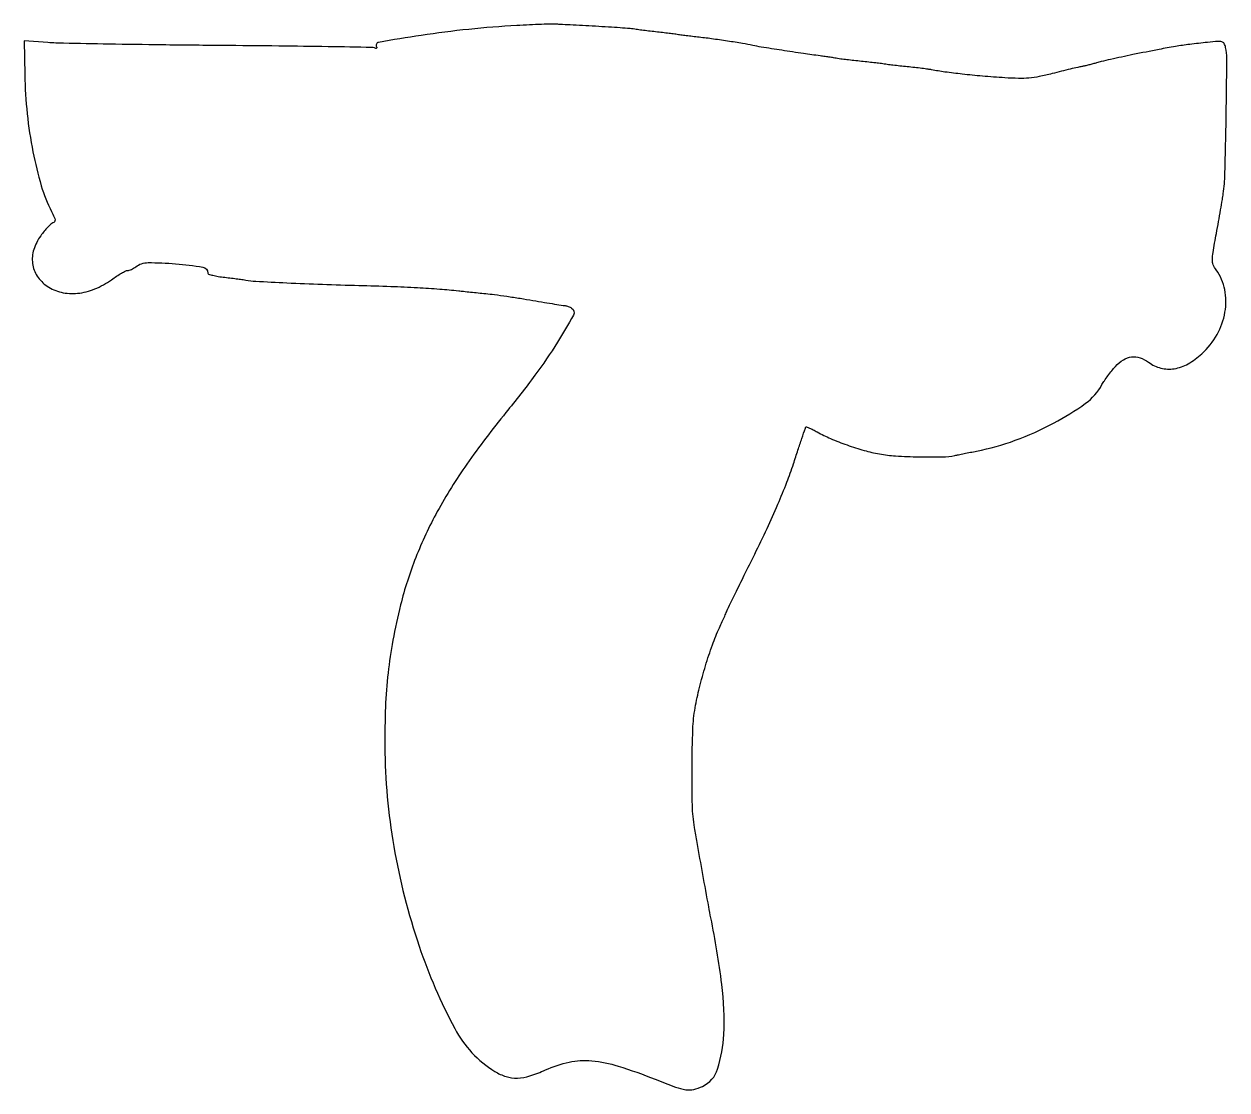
# Model space of a CAD drawing. Extents: x 0 to 446, y 0 to 395.
import ezdxf

# ---------------------------------------------------------------- set-up
doc = ezdxf.new("R2010")
doc.units = 0

msp = doc.modelspace()

# ---------------------------------------------------------------- linework, layer by layer
msp.add_lwpolyline([(182.5, 394.836266, 0.011836), (164.702712, 393.422376, 0.012031), (147.089805, 391.173264, 0.005001), (131.3019, 388.608025, 0.531237), (130.545047, 386.927112, -0.106667), (130.653138, 386.622556, -0.30638), (130.557275, 386.431996, -0.173901), (130.266584, 386.383367, -0.045106), (129.801938, 386.511341, 0.08566), (128.730633, 386.71516, 0.000197), (112.579319, 386.98505, 0.001298), (94.370672, 387.23485, 0.000806), (73, 387.438084, -0.000942), (51.098856, 387.652331, -0.001257), (31.210441, 387.934395, -0.000878), (14.53188, 388.242162, -0.012926), (8.673843, 388.512153), (-0.152313, 389.147911), (0.10288, 376.538109, 0.021283), (1.010701, 362.100245, 0.022245), (3.138582, 348.005387, 0.023774), (6.232895, 335.461892, 0.045584), (10.079201, 325.845995, -0.012016), (11.044656, 323.834913, -0.080435), (11.332087, 322.767416, -0.19429), (11.141543, 322.108016, -0.135645), (10.511526, 321.642797, 0.096025), (9.778005, 321.185088, 0.016465), (8.607707, 320.022107, 0.017412), (7.309076, 318.543801, 0.014764), (6.040175, 316.896763, 0.079955), (3.450887, 311.765663, 0.109018), (2.983606, 306.621799, 0.115032), (4.715122, 301.960088, 0.096641), (8.420223, 298.195099, 0.095515), (13.636809, 295.926079, 0.080307), (19.662886, 295.566766, 0.072531), (26.036672, 297.163901, 0.057613), (32.252315, 300.603482, -0.011053), (34.163428, 301.906527, -0.014302), (35.975145, 303.011615, -0.01202), (37.521561, 303.846565, -0.111851), (38.252315, 304.031803, 0.072299), (38.851492, 304.134552, 0.027633), (39.64261, 304.440878, 0.026667), (40.47797, 304.873655, 0.029547), (41.233167, 305.379738, -0.162865), (45.823758, 306.934616, -0.022442), (56.042384, 306.513461, -0.018486), (66.130212, 305.265988, -0.368089), (68, 303.070252, 0.325244), (68.273739, 302.693948, 0.016023), (69.835938, 302.243134, 0.020815), (71.854192, 301.818701, 0.01295), (74.25, 301.481679, -0.001587), (76.756345, 301.187014, -0.001891), (79.1184, 300.892644, -0.001633), (81.108526, 300.630368, -0.012281), (82.046682, 300.480066, 0.032182), (85.758729, 300.035933, 0.001829), (97.287828, 299.446513, 0.002936), (110.462643, 298.898803, 0.00271), (124, 298.489093, -0.002641), (135.885936, 298.131005, -0.004651), (145.702012, 297.691924, -0.005575), (153.953807, 297.153538, -0.00886), (161, 296.489075, 0.001762), (162.782817, 296.295383, 0.000595), (165.38125, 296.025463, 0.000592), (168.254789, 295.733858, 0.000679), (171, 295.462323, -0.008555), (174.247481, 295.08937, -0.00314), (178.821875, 294.455308, -0.003112), (183.812122, 293.699893, -0.003728), (188.5, 292.924507, 0.001211), (192.787438, 292.193162, 0.001776), (196.5625, 291.572408, 0.000837), (199.779203, 291.060719, 0.032616), (200.5, 290.99504, -0.059948), (200.979967, 290.924751, -0.024088), (201.61187, 290.72001, -0.023419), (202.278778, 290.431475, -0.027364), (202.880835, 290.09481, -0.397393), (203.556589, 287.444969, -0.013689), (197.617961, 277.406148, -0.019054), (189.257511, 265.177206, -0.011564), (178.5, 251.34225, 0.017906), (163.998326, 232.195866, 0.027931), (153.072125, 214.634788, 0.031239), (145.07905, 197.579765, 0.033194), (139.458535, 180, 0.014255), (136.603538, 166.89921, 0.018774), (134.794072, 154.805472, 0.017965), (133.846087, 142.19755, 0.011473), (133.608318, 127.5, 0.041401), (136.934804, 90.442043, 0.038601), (146.338002, 53.530502, 0.040336), (159.531519, 22.943968, 0.133117), (174.406976, 7.057492, 0.064333), (178.565935, 5.174789, 0.081532), (182.740178, 4.612526, 0.068453), (187.418904, 5.394025, 0.032008), (193.166415, 7.598128, -0.055704), (201.920136, 10.488257, -0.073131), (210.310434, 11.005724, -0.055404), (220.14807, 9.061664, -0.018958), (233.855457, 4.155581, 0.007412), (241.38004, 1.264753, 0.051014), (245.213032, 0.285879, 0.092859), (248.131744, 0.394182, 0.055253), (251.429716, 1.533672, 0.208448), (256.993151, 7.919023, 0.064264), (259.296079, 20.767189, 0.043984), (258.572747, 39.351165, 0.018599), (254.493511, 64, -0.005205), (253.706123, 68.076748, -0.000327), (251.518786, 80.115683, -0.000425), (249.386886, 91.950635, -0.003275), (248.429578, 97.5, -0.034921), (247.660031, 105.622324, -0.00751), (247.523843, 119.766747, -0.007447), (247.810576, 133.899671, -0.035975), (248.668893, 141.88338, -0.016249), (250.281117, 149.391812, -0.012497), (252.509341, 157.474448, -0.012703), (255.062913, 165.195706, -0.020807), (257.658751, 171.575831, 0.001031), (258.705228, 173.882195, 0.001532), (259.611308, 175.90665, 0.00066), (260.378394, 177.6409, 0.031426), (260.51041, 178, -0.041743), (260.661614, 178.38651, -0.000082), (263.5829, 184.334966, -0.000589), (266.877491, 191.020851, -0.000366), (270.760837, 198.863716, 0.006242), (275.314915, 208.339635, 0.007574), (279.337134, 217.337471, 0.008287), (282.675317, 225.489677, 0.01447), (285.131256, 232.363716, -0.001108), (286.790082, 237.430042, -0.00175), (288.237559, 241.766898, -0.000397), (289.523492, 245.565369, -0.075513), (289.711268, 245.927854, -0.334126), (289.986631, 246.012179, -0.01213), (291.072364, 245.588535, -0.017885), (292.395949, 244.978228, -0.011055), (293.907913, 244.171912, 0.026792), (298.871587, 241.722161, 0.01613), (304.988287, 239.331148, 0.016051), (311.321728, 237.314369, 0.024204), (316.962486, 236.006803, 0.029687), (322.958501, 235.283629, 0.010159), (331.710355, 234.930242, 0.009165), (340.300985, 234.915556, 0.047811), (345, 235.444863, -0.001892), (346.320623, 235.71798, -0.000534), (348.38125, 236.13372, -0.000538), (350.710942, 236.598551, -0.000568), (353, 237.050012, 0.039415), (367.320199, 241.049952, 0.034033), (381.585901, 247.40708, 0.034838), (393.407379, 254.767547, 0.111481), (399.508524, 261.69297, -0.023416), (400.407395, 263.16904, -0.01101), (401.697995, 264.992883, -0.010883), (403.136487, 266.847846, -0.015048), (404.511628, 268.44297, -0.067584), (407.442356, 270.88291, -0.108978), (410.489173, 271.968251, -0.113459), (413.621069, 271.651341, -0.077616), (416.801551, 269.988598, 0.096991), (421.347553, 267.830286, 0.102461), (426.280449, 267.604818, 0.089593), (431.416827, 269.405824, 0.057253), (436.540882, 273.144449, 0.078698), (442.166146, 280.259207, 0.08589), (445.106781, 288.556932, 0.09159), (444.994437, 296.909795, 0.105838), (441.848288, 304.208053, -0.057885), (440.781726, 306.149936, -0.098237), (440.431398, 307.963954, -0.041032), (440.669241, 310.688055, -0.003382), (441.916749, 317.708053, 0.001253), (442.722566, 322.133099, 0.001303), (443.495617, 326.504866, 0.001252), (444.144957, 330.289718, 0.005686), (444.492657, 332.5, 0.030118), (445.112305, 339.820715, 0.002037), (445.534286, 360.759434, 0.001132), (445.836899, 382.667997, 0.064452), (445.363859, 386.686406, 0.062228), (444.788358, 388.1693, 0.202796), (443.983789, 388.814797, 0.088738), (442.524558, 388.959674, 0.006927), (438.610519, 388.598929, 0.004965), (432.02124, 387.833181, 0.009395), (426.730466, 387.063769, 0.007299), (420.671013, 385.974898, 0.001919), (411, 384.052369, 0.002633), (406.76004, 383.169303, 0.002983), (402.703125, 382.276704, 0.002717), (399.264656, 381.478972, 0.016466), (397.5, 380.997551, -0.008355), (396.169064, 380.611158, -0.005728), (394.646875, 380.215363, -0.005775), (393.171551, 379.86778, -0.011651), (392, 379.634528, 0.013045), (390.546579, 379.340944, 0.002122), (387.743669, 378.685707, 0.002338), (384.450553, 377.884832, 0.002057), (381.021001, 377.018782, -0.013362), (376.247541, 375.927539, -0.027132), (372.437811, 375.376009, -0.026691), (368.551125, 375.235445, -0.012507), (363.521001, 375.448002, -0.004389), (355.147633, 376.085784, -0.006116), (347.668299, 376.813794, -0.006906), (341.279307, 377.604106, -0.014179), (336.305672, 378.433518, 0.014789), (335.051801, 378.641045, 0.002812), (332.756762, 378.938348, 0.002998), (330.072138, 379.254446, 0.002751), (327.305672, 379.547972, -0.001931), (324.575756, 379.833092, -0.002296), (322.001457, 380.123974, -0.001989), (319.832277, 380.387925, -0.014796), (318.805672, 380.547972, 0.014796), (317.779067, 380.708018, 0.001989), (315.609887, 380.971969, 0.002296), (313.035588, 381.262851, 0.001931), (310.305672, 381.547972, -0.002389), (307.553437, 381.837972, -0.002692), (304.911666, 382.143504, -0.002462), (302.667284, 382.426549, -0.014617), (301.5, 382.614454, 0.007879), (300.437866, 382.800147, 0.002184), (298.765625, 383.057938, 0.002205), (296.869529, 383.333221, 0.002309), (295, 383.587436, -0.003971), (288.804368, 384.450888, -0.001881), (280.831551, 385.657306, -0.001347), (273.156737, 386.869376, -0.013831), (270, 387.466628, 0.012241), (266.278197, 388.183051, 0.003922), (260.717438, 389.068137, 0.004024), (254.752432, 389.920603, 0.005928), (249.5, 390.564847, -0.001706), (247.092802, 390.839496, -0.002026), (244.821875, 391.115782, -0.001757), (242.907858, 391.363358, -0.013017), (242, 391.508174, 0.013579), (241.075901, 391.654515, 0.001638), (239.03125, 391.914812, 0.001947), (236.5987, 392.206781, 0.001601), (234, 392.5, -0.002032), (231.380988, 392.797797, -0.002346), (228.886874, 393.103535, -0.002099), (226.77631, 393.381321, -0.013716), (225.721274, 393.554283, 0.028073), (224.517114, 393.716362, 0.001691), (220.875049, 393.9874, 0.002529), (216.532134, 394.273762, 0.001865), (211.721274, 394.548543, -0.000137), (206.858434, 394.809434, -0.000172), (202.355624, 395.0538, -0.000137), (198.577629, 395.261174, -0.001374), (197, 395.352551, 0.021818), (195.427985, 395.379237, 0.002234), (191.709375, 395.263466, 0.002785), (187.278079, 395.080968, 0.002219)], format="xyb", close=True)

doc.saveas('drawing.dxf')
